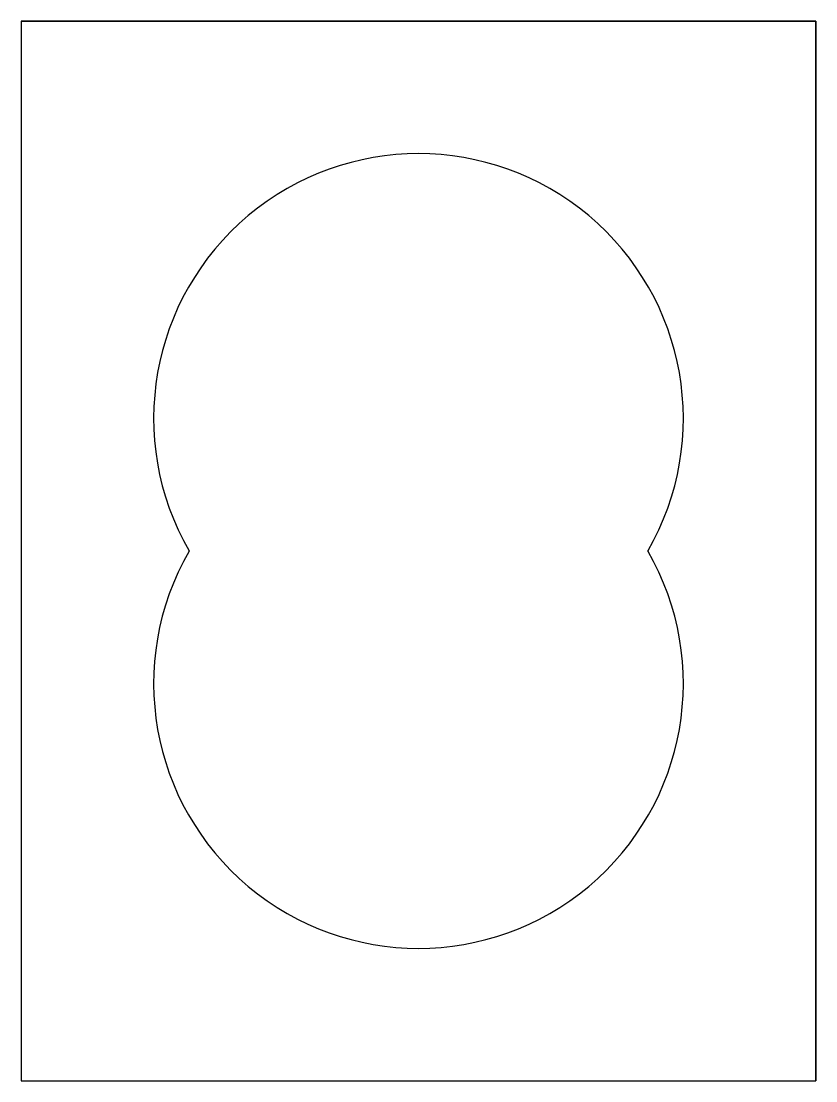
# Model space of a CAD drawing. Extents: x 0 to 6, y 0 to 8.
import ezdxf

# ---------------------------------------------------------------- set-up
doc = ezdxf.new("R2010")
doc.units = 0
doc.layers.get('0').update_dxf_attribs({"linetype": 'CONTINUOUS'})

# ---------------------------------------------------------------- blocks, each defined once
blk = doc.blocks.new('*U5')
at = {"color": 7}
for p, q in [((0, 8, 4), (6, 8, 4)), ((0, 8), (0, 8, 4)), ((0, 8, 4), (0, 0, 4)), ((0, 8), (0, 0)), ((6, 8), (0, 8)), ((6, 8), (6, 8, 4)), ((6, 8, 4), (6, 0, 4)), ((6, 0), (6, 8)), ((3, 7), (3, 7, 4)), ((1, 5), (1, 5, 4)), ((5, 5), (5, 5, 4)), ((1.267949, 4), (1.267949, 4, 4)), ((4.732051, 4), (4.732051, 4, 4)), ((1, 3), (1, 3, 4)), ((5, 3), (5, 3, 4)), ((3, 1), (3, 1, 4)), ((0, 0), (0, 0, 4)), ((0, 0, 4), (6, 0, 4)), ((0, 0), (6, 0)), ((6, 0, 4), (6, 0))]:
    blk.add_line(p, q, dxfattribs=at)
for centre, start, end in [((3, 5), 330, 210), ((3, 5, 4), 330, 210), ((3, 3), 150, 30), ((3, 3, 4), 150, 30)]:
    blk.add_arc(centre, 2, start, end, dxfattribs=at)

msp = doc.modelspace()

# ---------------------------------------------------------------- block references
msp.add_blockref('*U5', (0, 0))

doc.saveas('drawing.dxf')
